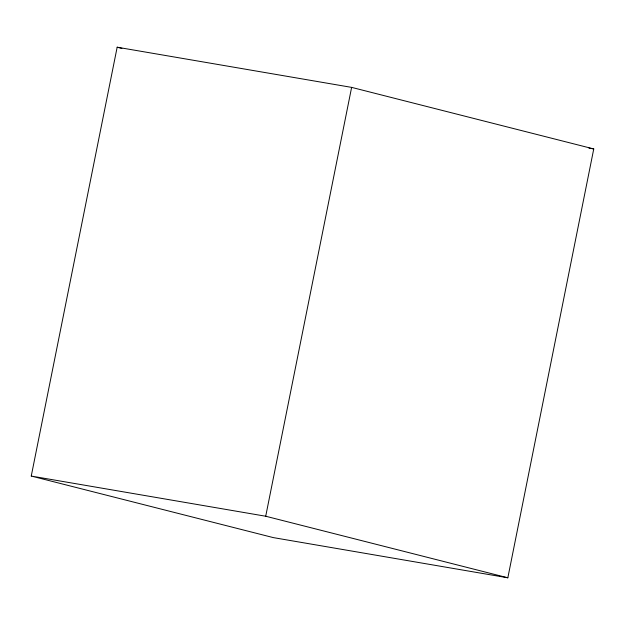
<?xml version="1.0" encoding="UTF-8"?>
<svg xmlns="http://www.w3.org/2000/svg" width="625" height="625" viewBox="0 0 625 625"><rect width="100%" height="100%" fill="white"/><g stroke="black" fill="none" stroke-linecap="round" stroke-linejoin="round"><path stroke-width="0.94" d="M31.25 476.062L117.164 47.211L351.625 87.383L593.75 148.938L507.836 577.789L273.375 537.617L31.25 476.062L265.711 516.234L507.836 577.789M265.711 516.234L351.625 87.383M588.945 148.109L593.75 148.938M117.164 47.211L121.898 48.414"/></g></svg>
